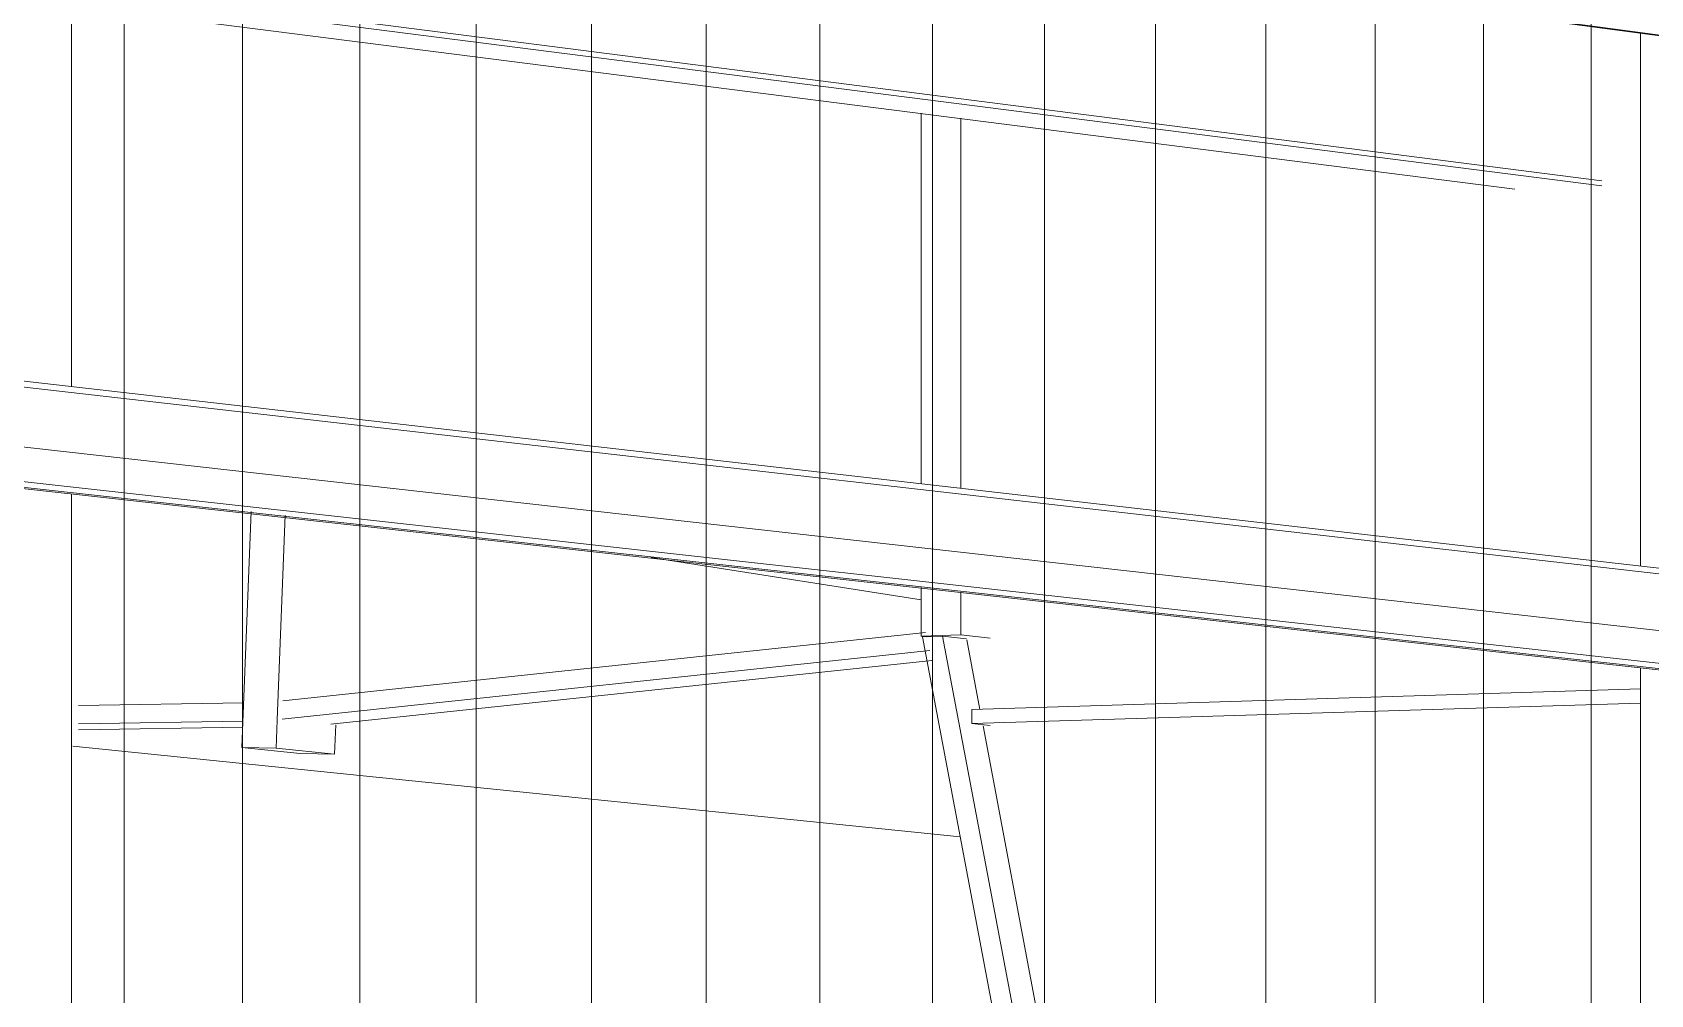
# Model space of a CAD drawing. Header units: inches. Extents: x 30681 to 92461, y -36095 to 66.
# Drawn here: x 92446.82294 to 92446.85511, y 66.05548 to 66.07462 of the extents above; entities that cross this region are included whole.
import ezdxf

# ---------------------------------------------------------------- set-up
doc = ezdxf.new("R2010")
doc.units = ezdxf.units.IN
doc.header["$MEASUREMENT"] = 0
for name, color, linetype, lineweight in [('A-GLAZ-CURT', 52, 'Continuous', 9), ('A-GLAZ-CWMG', 51, 'Continuous', 9), ('A-WALL-PATT', 111, 'Continuous', 13), ('M-HVAC-DUCT', 70, 'Continuous', 9), ('S-BEAM', 12, 'Continuous', 9)]:
    doc.layers.add(name, color=color, linetype=linetype, lineweight=lineweight)

# ---------------------------------------------------------------- blocks, each defined once
blk = doc.blocks.new('FP_51-Looking North East Copy 1')
at = {"layer": 'A-WALL-PATT', "lineweight": 9}
for p, q in [((31214.035608, 66.037731), (31214.035608, 66.078963)), ((31214.03796, 66.037581), (31214.03796, 66.078648)), ((31214.040292, 66.037431), (31214.040292, 66.078336)), ((31214.042606, 66.037283), (31214.042606, 66.078025)), ((31214.044902, 66.037136), (31214.044902, 66.077718)), ((31214.04718, 66.03699), (31214.04718, 66.077412)), ((31214.04944, 66.036845), (31214.04944, 66.07711)), ((31214.051683, 66.036702), (31214.051683, 66.076809)), ((31214.053908, 66.036559), (31214.053908, 66.076511)), ((31214.056115, 66.036418), (31214.056115, 66.076215)), ((31214.058306, 66.036277), (31214.058306, 66.075921)), ((31214.06048, 66.036138), (31214.06048, 66.07563)), ((31214.062638, 66.036), (31214.062638, 66.075341)), ((31214.064778, 66.035863), (31214.064778, 66.075054))]:
    blk.add_line(p, q, dxfattribs=at)

msp = doc.modelspace()

# ---------------------------------------------------------------- linework, layer by layer
at = {"layer": 'A-GLAZ-CWMG'}
for p, q in [((92447.014459, 66.05332), (92446.645762, 66.102537)), ((92447.014385, 66.053318), (92446.645762, 66.102515))]:
    msp.add_line(p, q, dxfattribs=at)
at = {"layer": 'M-HVAC-DUCT'}
msp.add_line((92446.823741, 66.060421), (92446.841386, 66.058614), dxfattribs=at)
at = {"layer": 'S-BEAM'}
for p, q in [((92446.823715, 66.067573), (92446.823715, 66.078767)), ((92446.823718, 66.075565), (92446.854142, 66.071669)), ((92446.823718, 66.075453), (92446.854142, 66.071563)), ((92446.823721, 66.075155), (92446.852413, 66.071501)), ((92446.854911, 66.074604), (92446.854911, 66.064001)), ((92446.840605, 66.073013), (92446.840605, 66.065648)), ((92446.841396, 66.065557), (92446.841396, 66.072911)), ((92446.802768, 66.069969), (92447.014281, 66.045753)), ((92446.802767, 66.069845), (92447.014386, 66.04566)), ((92446.802772, 66.068615), (92447.011861, 66.045139)), ((92446.802771, 66.067788), (92447.011972, 66.044582)), ((92446.802771, 66.067759), (92447.011957, 66.044565)), ((92446.802772, 66.067903), (92447.011861, 66.044671)), ((92446.823715, 66.053193), (92446.823715, 66.065437)), ((92446.827285, 66.06509), (92446.827102, 66.060391)), ((92446.827806, 66.060945), (92446.827965, 66.065014)), ((92446.835242, 66.064171), (92446.840605, 66.063332)), ((92446.840605, 66.063573), (92446.840605, 66.062608)), ((92446.841396, 66.062633), (92446.841396, 66.063485)), ((92446.840697, 66.062682), (92446.827918, 66.061321)), ((92446.840605, 66.062608), (92446.841396, 66.062633)), ((92446.840714, 66.062596), (92446.840605, 66.062608)), ((92446.841034, 66.062606), (92446.840631, 66.062593)), ((92446.840631, 66.062593), (92446.842729, 66.051485)), ((92446.843141, 66.051448), (92446.841034, 66.062606)), ((92446.84151, 66.062554), (92446.841034, 66.062606)), ((92446.84198, 66.062569), (92446.841396, 66.062633)), ((92446.841513, 66.062537), (92446.841776, 66.061149)), ((92446.827904, 66.060956), (92446.840778, 66.062324)), ((92446.840817, 66.062124), (92446.828872, 66.060855)), ((92446.854911, 66.061978), (92446.854911, 66.050381)), ((92446.854911, 66.061557), (92446.841613, 66.061147)), ((92446.827136, 66.061278), (92446.823851, 66.061226)), ((92446.841613, 66.060869), (92446.854911, 66.061277)), ((92446.823851, 66.060863), (92446.827122, 66.060915)), ((92446.827784, 66.060382), (92446.827806, 66.060937)), ((92446.841613, 66.061147), (92446.841613, 66.060869)), ((92446.827119, 66.060799), (92446.823853, 66.060747)), ((92446.828968, 66.060845), (92446.828945, 66.060262)), ((92446.84198, 66.06083), (92446.841613, 66.060869)), ((92446.841837, 66.060825), (92446.843616, 66.051405)), ((92446.827102, 66.060391), (92446.827784, 66.060382)), ((92446.828264, 66.060272), (92446.827102, 66.060391)), ((92446.828945, 66.060262), (92446.827784, 66.060382)), ((92446.828945, 66.060262), (92446.828264, 66.060272))]:
    msp.add_line(p, q, dxfattribs=at)

# ---------------------------------------------------------------- block references
at = {"layer": 'A-GLAZ-CURT'}
msp.add_blockref('FP_51-Looking North East Copy 1', (61232.789153, 0), dxfattribs=at)

doc.saveas('drawing.dxf')
